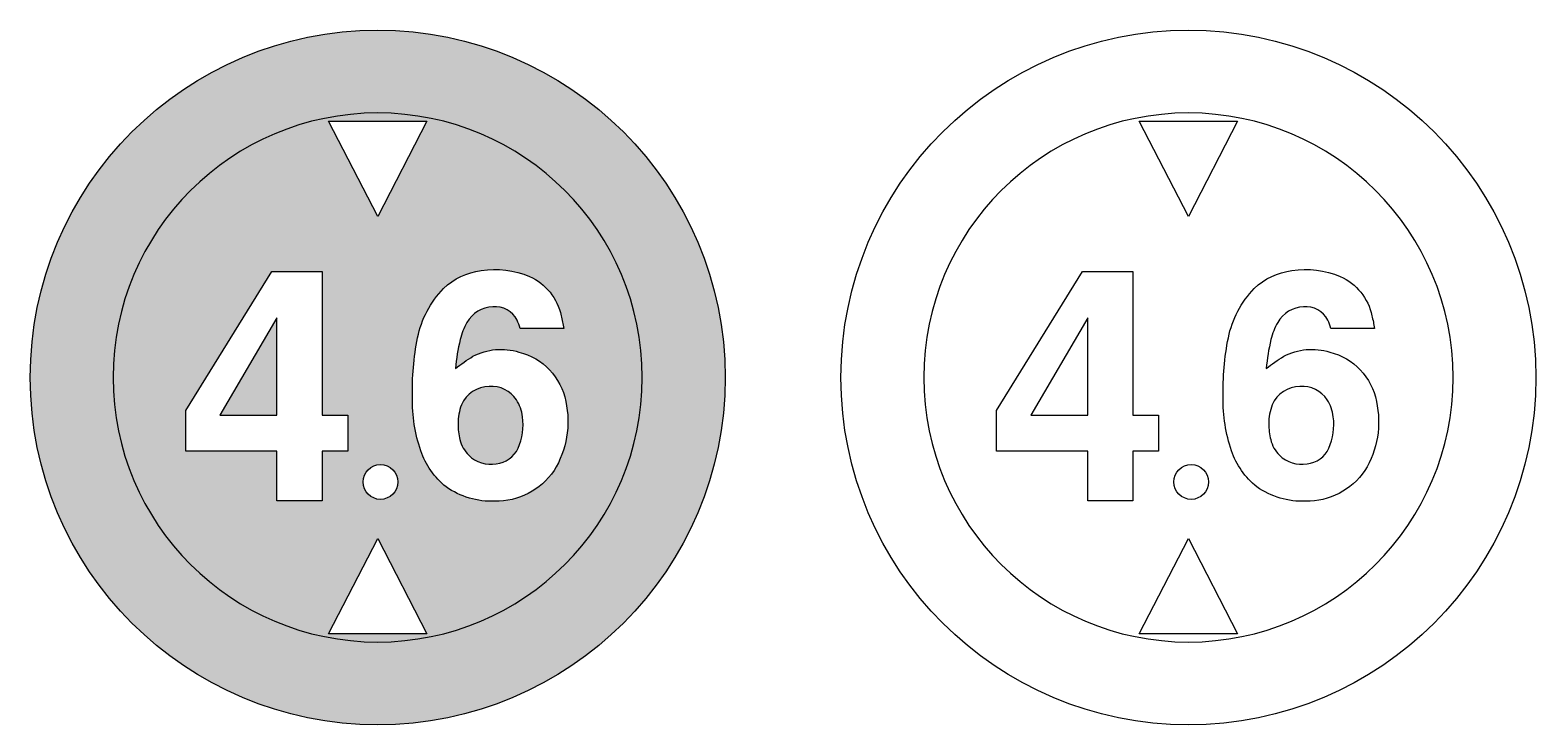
# Model space of a CAD drawing. Extents: x -700 to 600, y 1 to 601.
import ezdxf

# ---------------------------------------------------------------- set-up
doc = ezdxf.new("R2010")
doc.units = 0
doc.header["$MEASUREMENT"] = 0

msp = doc.modelspace()

# ---------------------------------------------------------------- hatches: boundary and pattern name
h = msp.add_hatch(color=1)
edge = h.paths.add_edge_path()
edge.add_arc((-400, 300.762), 300, 0, 180, ccw=False)
edge.add_arc((-400, 300.762), 300, -180, 0, ccw=False)
edge = h.paths.add_edge_path(flags=16)
edge.add_arc((-400, 300.762), 228.5, 180, 360)
edge.add_arc((-400, 300.762), 228.5, 0, 180)
h = msp.add_hatch(color=7)
edge = h.paths.add_edge_path()
edge.add_arc((-400, 300.762), 228.5, 180, 360)
edge.add_arc((-400, 300.762), 228.5, 0, 180)
h.paths.add_polyline_path([(-400.011, 522.1), (-357.511, 522.1), (-400.011, 439.9), (-442.411, 522.1)], flags=16)
h.paths.add_polyline_path([(-565.658, 272.209), (-491.529, 392.294), (-448.004, 392.294), (-448.004, 268.29), (-425.886, 268.29), (-425.886, 237.103), (-448.004, 237.103), (-448.004, 194.257), (-486.963, 194.257), (-486.963, 237.103), (-565.658, 237.103)], flags=16)
h.paths.add_polyline_path([(-486.963, 352.396), (-536.155, 268.29), (-486.963, 268.29)], flags=0)
edge = h.paths.add_edge_path(flags=16)
edge.add_arc((-397.5995, 210.515), 15.01850000000002, 0, 180, ccw=False)
edge.add_arc((-397.5995, 210.515), 15.01850000000002, -180, 0, ccw=False)
edge = h.paths.add_edge_path(flags=16)
edge.add_line((-239.316, 343.17), (-276.978, 343.17))
edge.add_arc((-331.6008085512502, 326.8275980594999), 57.0151323352967, 16.65646830561049, 24.28771346963803)
edge.add_arc((-298.62597669185, 340.690884008138), 21.27682116397898, 26.78453984174025, 95.35049614635486)
edge.add_arc((-299.3527010836027, 334.7364588465213), 27.16765018370623, 92.6525540709799, 150.1539916329475)
edge.add_arc((-274.8596154303673, 320.7745802089597), 55.36059617855039, 150.2361968594133, 166.6758267622515)
edge.add_arc((-182.6757151291399, 297.311186016587), 150.4788155767692, 166.0715282208751, 175.7564692405637)
edge.add_arc((-247.9970179456593, 204.3536585705333), 134.2271489962414, 121.2862194446489, 129.1501630985849, ccw=False)
edge.add_arc((-293.4586714208583, 272.7962028955685), 52.23324085256264, 72.8093218930074, 117.65555953863179, ccw=False)
edge.add_arc((-290.9273413613436, 270.0635424407473), 54.19178199747696, 10.678322676135224, 76.22200360346488, ccw=False)
edge.add_arc((-316.0462907256967, 262.5785857647931), 80.30810139417554, -31.74441628056428, 12.605661860257214, ccw=False)
edge.add_arc((-297.92340194132, 254.6099730442635), 60.76644123574522, 269.1640101293724, 325.6537611348697, ccw=False)
edge.add_arc((-301.2815589720115, 262.9978927858476), 69.19204925766545, 235.0752642477156, 272.04705643175544, ccw=False)
edge.add_arc((-298.198067026291, 259.5006716094105), 68.24050472786674, 198.823148716563, 231.2687309415237, ccw=False)
edge.add_arc((-234.7937477714577, 281.0941049756582), 135.220978661767, 178.9728931502504, 198.8152290388315, ccw=False)
edge.add_arc((-138.9623899796927, 289.5319863637328), 231.1088721757312, 168.6329647840877, 181.4911367710998, ccw=False)
edge.add_arc((-281.4305375621707, 317.9852819171228), 85.82751893732133, 135.9378695988305, 168.5099031424893, ccw=False)
edge.add_arc((-304.0805531432636, 337.4863678114888), 56.01671946061217, 96.6783062410882, 134.1594163614823, ccw=False)
edge.add_arc((-298.7611177955067, 316.0999794229973), 77.92680198003265, 67.50969148757031, 98.73467073565058, ccw=False)
edge.add_arc((-288.8158303170272, 344.0617355489011), 48.31087342129694, 11.996203851384621, 65.72184353225038, ccw=False)
edge.add_arc((-401.2930776235265, 315.6209695703651), 164.303142858166, 9.652489538419275, 13.545271676123889, ccw=False)
edge = h.paths.add_edge_path(flags=0)
edge.add_arc((-276.7215732907192, 260.4256202571483), 53.90552038988235, 179.6350217389588, 194.3252405292117)
edge.add_arc((-301.5127601957744, 253.5853732977691), 28.19703642804954, 193.3222431904589, 225.0547912022149)
edge.add_arc((-302.158334413441, 253.2907748854499), 27.53359586647533, 225.5725633416773, 279.578032850727)
edge.add_arc((-299.8783172499029, 249.1409633703157), 23.11480858931268, 275.7138510980134, 335.7084641473886)
edge.add_arc((-324.1810973294419, 259.9203527157332), 49.70064113063014, 335.9074925103363, 367.9239358087369)
edge.add_arc((-309.9407648095998, 262.6861381330662), 35.22354335537945, 6.661193601195158, 32.39834997636788)
edge.add_arc((-301.7123783354207, 267.2140857371687), 25.85650763065771, 33.69620483187667, 94.35318644781604)
edge.add_arc((-303.4384123108067, 266.4874757133435), 26.50958003422414, 90.51134933146598, 156.1699777160064)
edge.add_arc((-284.3289838657291, 260.9669006085285), 46.2974391039914, 159.4770161824965, 180.2449142842814)
h.paths.add_polyline_path([(-400.011, 79.4238), (-442.411, 79.4238), (-400.011, 161.623), (-357.511, 79.4238)], flags=16)

# ---------------------------------------------------------------- linework, layer by layer
at = {"color": 1}
msp.add_lwpolyline([(-700, 300.762, -1), (-100, 300.762, -1)], format="xyb", close=True, dxfattribs=at)
for points in [[(0, 300.762, -1), (600, 300.762, -1)], [(-628.5, 300.762, 1), (-171.5, 300.762, 1)], [(71.5, 300.762, 1), (528.5, 300.762, 1)], [(-239.316, 343.17), (-276.978, 343.17, 0.0333099), (-279.6319999999999, 350.279, 0.308433), (-300.61, 361.875, 0.256298), (-322.917, 348.2569999999999, 0.07185470000000001), (-328.73, 333.533, 0.0422837), (-332.742, 308.446, -0.0343264), (-317.703, 319.062, -0.198215), (-278.021, 322.696, -0.294049), (-237.674, 280.105, -0.195966), (-247.752, 220.326, -0.251599), (-298.81, 193.85, -0.162734), (-340.894, 206.267, -0.142524), (-362.789, 237.483, -0.0867955), (-369.9930000000001, 283.518, -0.05616330000000001), (-365.538, 335.082, -0.143087), (-343.105, 377.673, -0.165016), (-310.595, 393.123, -0.137094), (-268.952, 388.1, -0.238813), (-241.56, 354.103, -0.0169871)], [(460.684, 343.17), (423.022, 343.17, 0.0333099), (420.3680000000001, 350.279, 0.308433), (399.39, 361.875, 0.256298), (377.083, 348.2569999999999, 0.07185470000000001), (371.27, 333.533, 0.0422837), (367.258, 308.446, -0.0343264), (382.297, 319.062, -0.198215), (421.979, 322.696, -0.294049), (462.326, 280.105, -0.195966), (452.248, 220.326, -0.251599), (401.19, 193.85, -0.162734), (359.106, 206.267, -0.142524), (337.211, 237.483, -0.0867955), (330.0069999999999, 283.518, -0.05616330000000001), (334.462, 335.082, -0.143087), (356.895, 377.673, -0.165016), (389.405, 393.123, -0.137094), (431.048, 388.1, -0.238813), (458.44, 354.103, -0.0169871)], [(-330.626, 260.769, 0.0641861), (-328.951, 247.088, 0.139351), (-321.432, 233.628, 0.240104), (-297.577, 226.141, 0.267924), (-278.81, 239.632, 0.140614), (-274.955, 266.772, 0.112774), (-280.2, 281.559, 0.271024), (-303.675, 292.996, 0.294594), (-327.688, 277.198, 0.0908659)], [(369.374, 260.769, 0.0641861), (371.049, 247.088, 0.139351), (378.568, 233.628, 0.240104), (402.423, 226.141, 0.267924), (421.19, 239.632, 0.140614), (425.045, 266.772, 0.112774), (419.8, 281.559, 0.271024), (396.325, 292.996, 0.294594), (372.312, 277.198, 0.0908659)], [(-412.618, 210.515, -1), (-382.581, 210.515, -1)], [(287.382, 210.515, -1), (317.419, 210.515, -1)]]:
    msp.add_lwpolyline(points, format="xyb", close=True)
for points in [[(-400.011, 522.1), (-357.511, 522.1), (-400.011, 439.9), (-442.411, 522.1)], [(299.989, 522.1), (342.489, 522.1), (299.989, 439.9), (257.589, 522.1)], [(-565.658, 272.209), (-491.529, 392.294), (-448.004, 392.294), (-448.004, 268.29), (-425.886, 268.29), (-425.886, 237.103), (-448.004, 237.103), (-448.004, 194.257), (-486.963, 194.257), (-486.963, 237.103), (-565.658, 237.103)], [(134.342, 272.209), (208.471, 392.294), (251.996, 392.294), (251.996, 268.29), (274.114, 268.29), (274.114, 237.103), (251.996, 237.103), (251.996, 194.257), (213.037, 194.257), (213.037, 237.103), (134.342, 237.103)], [(-486.963, 352.396), (-536.155, 268.29), (-486.963, 268.29)], [(213.037, 352.396), (163.845, 268.29), (213.037, 268.29)], [(-400.011, 79.4238), (-442.411, 79.4238), (-400.011, 161.623), (-357.511, 79.4238)], [(299.989, 79.4238), (257.589, 79.4238), (299.989, 161.623), (342.489, 79.4238)]]:
    msp.add_lwpolyline(points, close=True)

doc.saveas('drawing.dxf')
